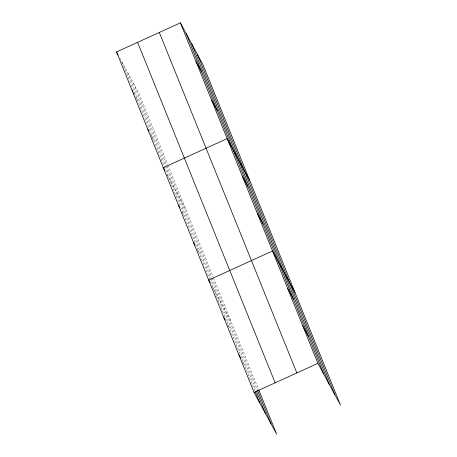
<?xml version="1.0" encoding="UTF-8"?>
<svg xmlns="http://www.w3.org/2000/svg" width="457" height="457" viewBox="0 0 457 457"><rect width="100%" height="100%" fill="white"/><g stroke="black" fill="none" stroke-linecap="round" stroke-linejoin="round"><path stroke-width="0.34" stroke-dasharray="2.29 1.71" d="M119.9 58.153L139.099 93.662L167.628 164.297M135.82 97.364L137.837 101.094M150.736 134.712L153.426 139.682M167.331 175.162L185.856 209.426M182.126 211.997L184.142 215.727M197.59 250.07L199.269 253.178M212.379 286.905L231.242 321.791M227.843 324.978L229.528 328.086M242.638 361.813L244.655 365.543M167.896 164.948L213.196 277.108M213.459 277.765L258.582 389.467M133.541 83.38L166.559 165.137M166.828 165.788L211.882 277.336M212.151 277.993L257.268 389.701M127.811 72.783L165.325 165.663M165.588 166.314L210.666 277.919M210.934 278.576L256.051 390.278M122.253 62.506L254.738 390.512"/><path stroke-width="0.69" d="M258.845 390.124L276.628 434.15L254.069 392.432L116.541 51.938L180.372 22.85L202.931 64.568L340.459 405.062L317.901 363.338L180.372 22.85M254.069 392.432L317.901 363.338M195.956 61.438L201.668 72.006M211.545 100.026L217.258 110.594M249.688 180.338L227.135 138.614L163.298 167.708L164.646 170.193M242.261 176.071L247.974 186.633M257.388 213.522L263.101 224.09M295.073 292.697L272.515 250.979L208.683 280.067L210.031 282.552M287.647 288.43L293.36 298.998M302.774 325.887L308.486 336.449M116.541 51.938L118.22 55.046M132.124 90.526L132.798 91.771M133.473 93.017L134.141 94.256M147.714 129.12L148.719 130.982M178.43 205.159L179.772 207.644M193.557 242.616L194.899 245.101M223.816 317.524L225.158 320.009M238.942 354.975L240.622 358.082M197.373 54.292L334.901 394.779M191.643 43.695L329.171 384.188M186.085 33.412L323.613 373.906M159.304 32.447L296.839 372.941M137.603 42.341L275.137 382.829M257.531 390.358L271.07 423.868M256.32 390.935L265.34 413.277M255.269 391.826L259.782 402.994"/></g></svg>
